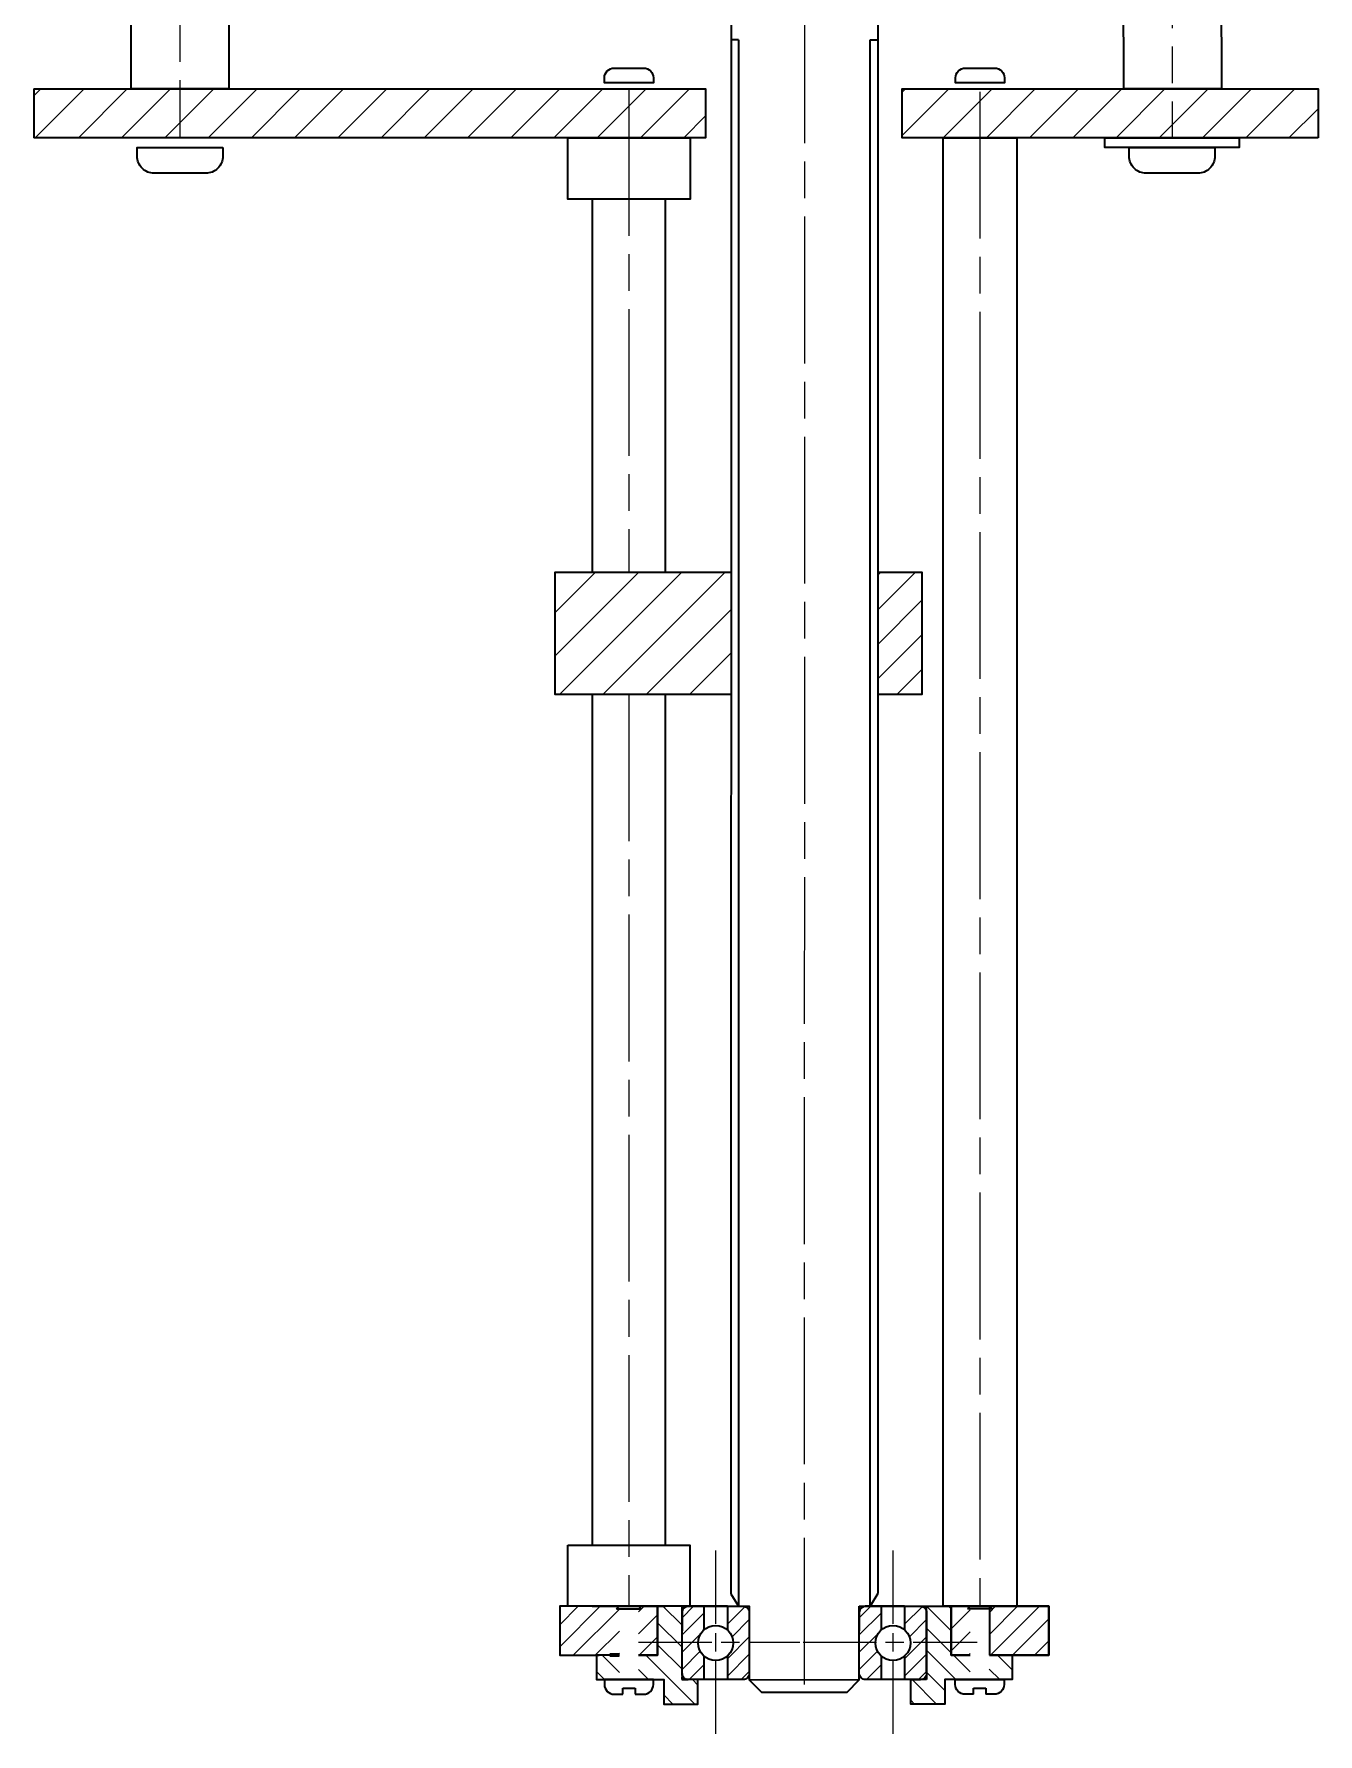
# Model space of a CAD drawing. Header units: millimetres. Extents: x 0 to 1511, y 0 to 853.
# Drawn here: x 1405.7 to 1510.7, y 171.1 to 310.1 of the extents above; entities that cross this region are included whole.
import ezdxf

# ---------------------------------------------------------------- set-up
doc = ezdxf.new("R2010")
doc.units = ezdxf.units.MM
doc.linetypes.add('AM_ISO08W050', pattern=[18, 12, -1.5, 3, -1.5])
doc.linetypes.add('AM_ISO08W050x2', pattern=[9, 6, -0.75, 1.5, -0.75])
for name, color, linetype, lineweight in [('AM_7', 4, 'AM_ISO08W050', 15), ('AM_8', 1, 'Continuous', 15), ('основные', 7, 'Continuous', 35), ('оч жирные', 7, 'Continuous', 70)]:
    doc.layers.add(name, color=color, linetype=linetype, lineweight=lineweight)
pattern_1 = [(45, (1212.086, 150.3534), (-1.767767, 1.767767), [])]
pattern_2 = [(45, (1012.6169, -146.612), (-0.7071068, 0.7071068), [])]
pattern_3 = [(45, (1027.1169, -146.612), (-0.7071068, 0.7071068), [])]

msp = doc.modelspace()

# ---------------------------------------------------------------- hatches: boundary and pattern name
at = {"layer": 'AM_8'}
h = msp.add_hatch(dxfattribs=at)
h.set_pattern_fill('_U', color=256, scale=2.5, angle=45, style=0, pattern_type=0)
h.set_pattern_definition(pattern_1)
h.paths.add_polyline_path([(1405.686, 305.624), (1405.686, 301.624), (1460.611, 301.624), (1460.611, 305.624)])
h = msp.add_hatch(dxfattribs=at)
h.set_pattern_fill('_U', color=256, scale=2.5, angle=45, style=0, pattern_type=0)
h.set_pattern_definition(pattern_1)
h.paths.add_polyline_path([(1510.686, 305.624), (1476.686, 305.624), (1476.686, 301.624), (1510.686, 301.624)])
h = msp.add_hatch(dxfattribs=at)
h.set_pattern_fill('_U', color=256, scale=2.5, angle=45, style=0, pattern_type=0)
h.set_pattern_definition(pattern_1)
h.paths.add_polyline_path([(1462.686, 266.124), (1448.3, 266.124), (1448.3, 256.124), (1462.686, 256.124)])
h = msp.add_hatch(dxfattribs=at)
h.set_pattern_fill('_U', color=256, scale=2, angle=45, style=0, pattern_type=0)
h.set_pattern_definition([(45, (1212.086, 150.3534), (-1.414214, 1.414214), [])])
h.paths.add_polyline_path([(1474.686, 266.124), (1474.686, 256.124), (1478.3, 256.124), (1478.3, 266.124)])
h = msp.add_hatch(dxfattribs=at)
h.set_pattern_fill('ANSI31', color=256, scale=0.4, style=0)
h.set_pattern_definition([(45, (1212.0861, 79.9839), (-0.8980256, 0.8980256), [])])
h.paths.add_polyline_path([(1453.553, 181.366), (1453.328, 181.366), (1453.544, 181.592), (1448.678, 181.592), (1448.678, 177.592), (1451.894, 177.592), (1452.769, 177.592), (1453.553, 177.592)])
h.paths.add_polyline_path([(1456.678, 181.592), (1455.12, 181.592), (1455.12, 181.584), (1455.328, 181.366), (1455.12, 181.366), (1455.12, 178.646), (1456.678, 178.646)])
h.paths.add_polyline_path([(1482.236, 181.366), (1482.028, 181.366), (1482.236, 181.584), (1482.236, 181.592), (1481.044, 181.592), (1480.678, 181.592), (1480.678, 178.646), (1482.236, 178.646)])
h.paths.add_polyline_path([(1488.678, 181.592), (1483.815, 181.592), (1483.815, 181.588), (1484.028, 181.366), (1483.815, 181.366), (1483.815, 177.592), (1488.678, 177.592)])
h.paths.add_polyline_path([(1482.236, 178.646), (1480.678, 178.646), (1480.678, 177.592), (1482.236, 177.592)])
h.paths.add_polyline_path([(1456.678, 178.646), (1455.12, 178.646), (1455.12, 177.592), (1456.678, 177.592)])
h = msp.add_hatch(dxfattribs=at)
h.set_pattern_fill('ANSI31', color=256, scale=0.4, angle=90, style=0)
h.set_pattern_definition([(135, (1212.0861, 79.9839), (-0.8980256, -0.8980256), [])])
h.paths.add_polyline_path([(1453.553, 177.592), (1453.461, 177.592), (1452.769, 177.592), (1451.678, 177.592), (1451.678, 175.592), (1453.553, 175.592)])
h.paths.add_polyline_path([(1458.678, 178.646), (1456.678, 178.646), (1456.678, 177.592), (1455.12, 177.592), (1455.12, 175.592), (1456.336, 175.592), (1456.678, 175.592), (1457.178, 175.592), (1457.178, 173.592), (1459.978, 173.592), (1459.978, 175.592), (1459.178, 175.592, -0.4142136), (1458.678, 176.092)])
h.paths.add_polyline_path([(1458.678, 181.592), (1456.678, 181.592), (1456.678, 178.646), (1458.678, 178.646)])
h.paths.add_polyline_path([(1482.236, 177.592), (1480.678, 177.592), (1480.678, 178.646), (1478.678, 178.646), (1478.678, 176.092, -0.4142136), (1478.178, 175.592), (1477.378, 175.592), (1477.378, 173.592), (1480.178, 173.592), (1480.178, 175.592), (1480.678, 175.592), (1482.236, 175.592)])
h.paths.add_polyline_path([(1480.678, 181.592), (1478.678, 181.592), (1478.678, 178.646), (1480.678, 178.646)])
h.paths.add_polyline_path([(1485.678, 177.592), (1483.803, 177.592), (1483.803, 175.592), (1485.678, 175.592)])
h = msp.add_hatch(dxfattribs=at)
h.set_pattern_fill('_U', color=256, angle=45, style=0, pattern_type=0)
h.set_pattern_definition(pattern_2)
edge = h.paths.add_edge_path()
edge.add_line((1459.178, 175.592), (1460.471, 175.592))
edge.add_line((1460.471, 175.592), (1460.471, 177.53))
edge.add_arc((1461.428, 178.592), 1.43, 132.00772, 227.99228, ccw=False)
edge.add_line((1460.471, 179.655), (1460.471, 181.592))
edge.add_line((1460.471, 181.592), (1459.178, 181.592))
edge.add_arc((1459.178, 181.092), 0.5, 90, 180)
edge.add_line((1458.678, 181.092), (1458.678, 176.092))
edge.add_arc((1459.178, 176.092), 0.5, 180, 270)
h = msp.add_hatch(dxfattribs=at)
h.set_pattern_fill('_U', color=256, angle=45, style=0, pattern_type=0)
h.set_pattern_definition(pattern_2)
edge = h.paths.add_edge_path()
edge.add_line((1463.678, 181.592), (1462.385, 181.592))
edge.add_line((1462.385, 181.592), (1462.385, 179.655))
edge.add_arc((1461.428, 178.592), 1.43, -47.99228, 47.99228, ccw=False)
edge.add_line((1462.385, 177.53), (1462.385, 175.592))
edge.add_line((1462.385, 175.592), (1463.678, 175.592))
edge.add_arc((1463.678, 176.092), 0.5, 270, 360)
edge.add_line((1464.178, 176.092), (1464.178, 181.092))
edge.add_arc((1463.678, 181.092), 0.5, 0, 90)
h = msp.add_hatch(dxfattribs=at)
h.set_pattern_fill('_U', color=256, angle=45, style=0, pattern_type=0)
h.set_pattern_definition(pattern_3)
edge = h.paths.add_edge_path()
edge.add_line((1473.678, 175.592), (1474.971, 175.592))
edge.add_line((1474.971, 175.592), (1474.971, 177.53))
edge.add_arc((1475.928, 178.592), 1.43, 132.00772, 227.99228, ccw=False)
edge.add_line((1474.971, 179.655), (1474.971, 181.592))
edge.add_line((1474.971, 181.592), (1473.678, 181.592))
edge.add_arc((1473.678, 181.092), 0.5, 90, 180)
edge.add_line((1473.178, 181.092), (1473.178, 176.092))
edge.add_arc((1473.678, 176.092), 0.5, 180, 270)
h = msp.add_hatch(dxfattribs=at)
h.set_pattern_fill('_U', color=256, angle=45, style=0, pattern_type=0)
h.set_pattern_definition(pattern_3)
edge = h.paths.add_edge_path()
edge.add_line((1478.178, 181.592), (1476.885, 181.592))
edge.add_line((1476.885, 181.592), (1476.885, 179.655))
edge.add_arc((1475.928, 178.592), 1.43, -47.99228, 47.99228, ccw=False)
edge.add_line((1476.885, 177.53), (1476.885, 175.592))
edge.add_line((1476.885, 175.592), (1478.178, 175.592))
edge.add_arc((1478.178, 176.092), 0.5, 270, 360)
edge.add_line((1478.678, 176.092), (1478.678, 181.092))
edge.add_arc((1478.178, 181.092), 0.5, 0, 90)

# ---------------------------------------------------------------- linework, layer by layer
at = {"layer": 'AM_7'}
for p, q in [((1468.686, 367.19), (1468.678, 174.565)), ((1417.623, 342.346), (1417.623, 301.617)), ((1498.749, 322.6), (1498.749, 301.617)), ((1454.336, 305.624), (1454.336, 266.124)), ((1483.044, 305.397), (1483.044, 181.592)), ((1454.336, 256.124), (1454.328, 181.592))]:
    msp.add_line(p, q, dxfattribs=at)
at = {"layer": 'AM_7', "linetype": 'AM_ISO08W050x2'}
for p, q in [((1461.428, 186.145), (1461.428, 171.146)), ((1461.428, 186.145), (1461.428, 171.146)), ((1475.928, 186.145), (1475.928, 171.146)), ((1475.928, 186.145), (1475.928, 171.146)), ((1455.12, 178.646), (1468.311, 178.646)), ((1468.574, 178.646), (1482.811, 178.646))]:
    msp.add_line(p, q, dxfattribs=at)
at = {"layer": 'основные'}
for p, q in [((1462.686, 334.096), (1462.678, 182.592)), ((1474.686, 318.1), (1474.686, 182.647)), ((1463.299, 309.624), (1462.685, 309.624)), ((1463.299, 309.624), (1463.291, 181.592)), ((1474.064, 181.592), (1474.073, 309.624)), ((1474.073, 309.624), (1474.686, 309.624)), ((1405.686, 305.624), (1405.686, 301.624)), ((1510.686, 305.624), (1510.686, 301.624)), ((1449.686, 266.124), (1455.686, 266.124)), ((1455.686, 256.124), (1449.686, 256.124)), ((1462.678, 182.592), (1463.291, 181.592)), ((1474.678, 182.633), (1474.064, 181.592)), ((1454.336, 181.592), (1452.769, 181.592)), ((1453.328, 181.366), (1453.544, 181.592)), ((1453.328, 181.366), (1455.328, 181.366)), ((1455.111, 181.592), (1453.544, 181.592)), ((1453.544, 181.366), (1455.111, 181.366)), ((1455.111, 181.592), (1455.328, 181.366)), ((1458.678, 181.092), (1458.678, 181.592)), ((1458.678, 181.592), (1459.178, 181.592)), ((1458.678, 181.092), (1458.678, 179.592)), ((1459.178, 181.592), (1464.178, 181.592)), ((1462.385, 181.592), (1459.178, 181.592)), ((1460.471, 181.592), (1460.471, 179.655)), ((1462.385, 181.592), (1462.385, 179.655)), ((1473.178, 181.592), (1474.064, 181.592)), ((1473.178, 181.092), (1473.178, 181.592)), ((1473.178, 181.592), (1473.678, 181.592)), ((1473.178, 181.092), (1473.178, 179.592)), ((1473.678, 181.592), (1478.678, 181.592)), ((1476.885, 181.592), (1473.678, 181.592)), ((1474.064, 181.592), (1474.064, 181.592)), ((1474.971, 181.592), (1474.971, 179.655)), ((1476.885, 181.592), (1476.885, 179.655)), ((1481.044, 181.592), (1485.044, 181.592)), ((1482.244, 181.592), (1482.028, 181.366)), ((1484.028, 181.366), (1482.028, 181.366)), ((1484.028, 181.366), (1483.811, 181.592)), ((1460.471, 177.53), (1460.471, 175.592)), ((1462.385, 177.53), (1462.385, 175.592)), ((1474.971, 177.53), (1474.971, 175.592)), ((1476.885, 177.53), (1476.885, 175.592)), ((1458.678, 176.092), (1458.673, 175.588)), ((1458.673, 175.588), (1459.173, 175.588)), ((1464.178, 175.592), (1473.178, 175.565)), ((1478.678, 175.592), (1478.178, 175.592)), ((1478.678, 176.092), (1478.678, 175.592)), ((1453.836, 174.392), (1453.836, 174.892)), ((1453.836, 174.892), (1454.836, 174.892)), ((1454.836, 174.892), (1454.836, 174.392)), ((1482.52, 174.392), (1482.52, 174.892)), ((1482.52, 174.892), (1483.52, 174.892)), ((1483.52, 174.892), (1483.52, 174.392))]:
    msp.add_line(p, q, dxfattribs=at)
for points in [[(1421.623, 328.846), (1421.623, 305.624), (1413.623, 305.624), (1413.623, 342.332), (1421.623, 342.332), (1421.623, 339.346)], [(1502.749, 322.6), (1502.797, 305.624), (1494.797, 305.624), (1494.749, 322.6)], [(1405.686, 305.624), (1460.611, 305.624), (1460.611, 301.624), (1405.686, 301.624)], [(1457.336, 301.624), (1451.336, 301.624)], [(1451.336, 296.624), (1451.336, 266.124)], [(1457.336, 266.124), (1457.336, 296.624)], [(1462.686, 256.124), (1448.3, 256.124), (1448.3, 266.124), (1462.686, 266.124)], [(1474.686, 266.124), (1478.3, 266.124), (1478.3, 256.124), (1474.686, 256.124)], [(1451.336, 256.124), (1451.328, 186.592)], [(1457.328, 186.592), (1457.336, 256.124)], [(1455.12, 177.592), (1456.678, 177.592), (1456.678, 181.592), (1448.678, 181.592), (1448.678, 177.592), (1451.894, 177.592)], [(1451.328, 181.592), (1457.328, 181.592)], [(1458.678, 176.092), (1458.678, 181.592), (1456.678, 181.592)], [(1463.291, 181.592), (1464.178, 181.592), (1464.178, 175.565), (1465.178, 174.565), (1472.178, 174.565), (1473.178, 175.565), (1473.178, 181.592)], [(1478.678, 176.092), (1478.678, 181.592), (1480.678, 181.592)], [(1478.678, 176.092), (1478.678, 181.592), (1480.678, 181.592), (1480.678, 177.592), (1482.253, 177.592)], [(1482.253, 177.592), (1480.678, 177.592), (1480.678, 181.592), (1488.678, 181.592), (1488.678, 177.592), (1484.02, 177.592)], [(1453.461, 177.592), (1453.553, 177.592)], [(1453.553, 177.592), (1453.461, 177.592)], [(1483.903, 177.592), (1485.678, 177.592), (1485.678, 175.592), (1480.678, 175.592), (1480.178, 175.592), (1480.178, 173.592), (1477.378, 173.592), (1477.378, 175.592), (1478.178, 175.592)], [(1483.903, 177.592), (1483.82, 177.592)], [(1483.82, 177.592), (1483.903, 177.592)], [(1477.378, 175.592), (1478.178, 175.592)]]:
    msp.add_lwpolyline(points, dxfattribs=at)
for points in [[(1454.836, 307.324), (1455.536, 307.324, -0.4142136), (1456.336, 306.524), (1456.336, 306.124), (1452.336, 306.124), (1452.336, 306.524, -0.4142136), (1453.136, 307.324), (1454.836, 307.324)], [(1483.544, 307.324), (1484.244, 307.324, -0.4142136), (1485.044, 306.524), (1485.044, 306.124), (1481.044, 306.124), (1481.044, 306.524, -0.4142136), (1481.844, 307.324), (1483.544, 307.324)], [(1459.978, 175.592), (1459.178, 175.592, -0.4142136), (1458.678, 176.092), (1458.678, 181.592), (1456.678, 181.592), (1456.678, 177.592), (1455.12, 177.592)], [(1463.678, 175.592), (1459.178, 175.592, -0.4142136), (1458.678, 176.092), (1458.678, 181.092, -0.4142136), (1459.178, 181.592), (1463.678, 181.592, -0.4142136), (1464.178, 181.092), (1464.178, 176.092, -0.4142136), (1463.678, 175.592, -1.6557411)], [(1478.178, 175.592), (1473.678, 175.592, -0.4142136), (1473.178, 176.092), (1473.178, 181.092, -0.4142136), (1473.678, 181.592), (1478.178, 181.592, -0.4142136), (1478.678, 181.092), (1478.678, 176.092, -0.4142136), (1478.178, 175.592, -1.6557411)], [(1452.769, 177.592), (1451.678, 177.592), (1451.678, 175.592), (1456.678, 175.592), (1457.178, 175.592), (1457.178, 173.592), (1459.978, 173.592), (1459.978, 175.592), (1459.178, 175.592, -0.0046179), (1459.173, 175.588, -0.0046179)], [(1454.836, 174.392), (1455.536, 174.392, 0.4142136), (1456.336, 175.192), (1456.336, 175.592), (1452.336, 175.592), (1452.336, 175.192, 0.4142136), (1453.136, 174.392), (1453.836, 174.392)], [(1482.52, 174.392), (1481.82, 174.392, -0.4142136), (1481.02, 175.192), (1481.02, 175.592), (1485.02, 175.592), (1485.02, 175.192, -0.4142136), (1484.22, 174.392), (1483.52, 174.392)]]:
    msp.add_lwpolyline(points, format="xyb", dxfattribs=at)
for points in [[(1510.686, 301.624), (1476.686, 301.624), (1476.686, 305.624), (1510.686, 305.624)], [(1449.336, 301.624), (1459.336, 301.624), (1459.336, 296.624), (1449.336, 296.624)], [(1480.044, 301.624), (1486.044, 301.624), (1486.044, 181.592), (1480.044, 181.592)], [(1493.249, 301.624), (1504.249, 301.624), (1504.249, 300.824), (1493.249, 300.824)], [(1449.328, 186.592), (1459.328, 186.592), (1459.328, 181.592), (1449.328, 181.592)], [(1483.815, 177.592), (1488.678, 177.592), (1488.678, 181.592), (1483.815, 181.592)]]:
    msp.add_lwpolyline(points, close=True, dxfattribs=at)
for points in [[(1421.123, 300.824), (1421.123, 300.124, -0.4142136), (1419.723, 298.724), (1415.523, 298.724, -0.4142136), (1414.123, 300.124), (1414.123, 300.824)], [(1502.249, 300.824), (1502.249, 300.124, -0.4142136), (1500.849, 298.724), (1496.649, 298.724, -0.4142136), (1495.249, 300.124), (1495.249, 300.824)]]:
    msp.add_lwpolyline(points, format="xyb", close=True, dxfattribs=at)
for centre in [(1461.428, 178.592), (1475.928, 178.592)]:
    msp.add_circle(centre, 1.43, dxfattribs=at)
for centre in [(1459.178, 181.092), (1459.178, 181.092), (1473.678, 181.092), (1473.678, 181.092)]:
    msp.add_arc(centre, 0.5, 90, 180, dxfattribs=at)
at = {"layer": 'оч жирные'}
for points in [[(1453.544, 177.592), (1452.769, 177.592)], [(1483.811, 177.592), (1483.82, 177.592)]]:
    msp.add_lwpolyline(points, dxfattribs=at)

doc.saveas('drawing.dxf')
